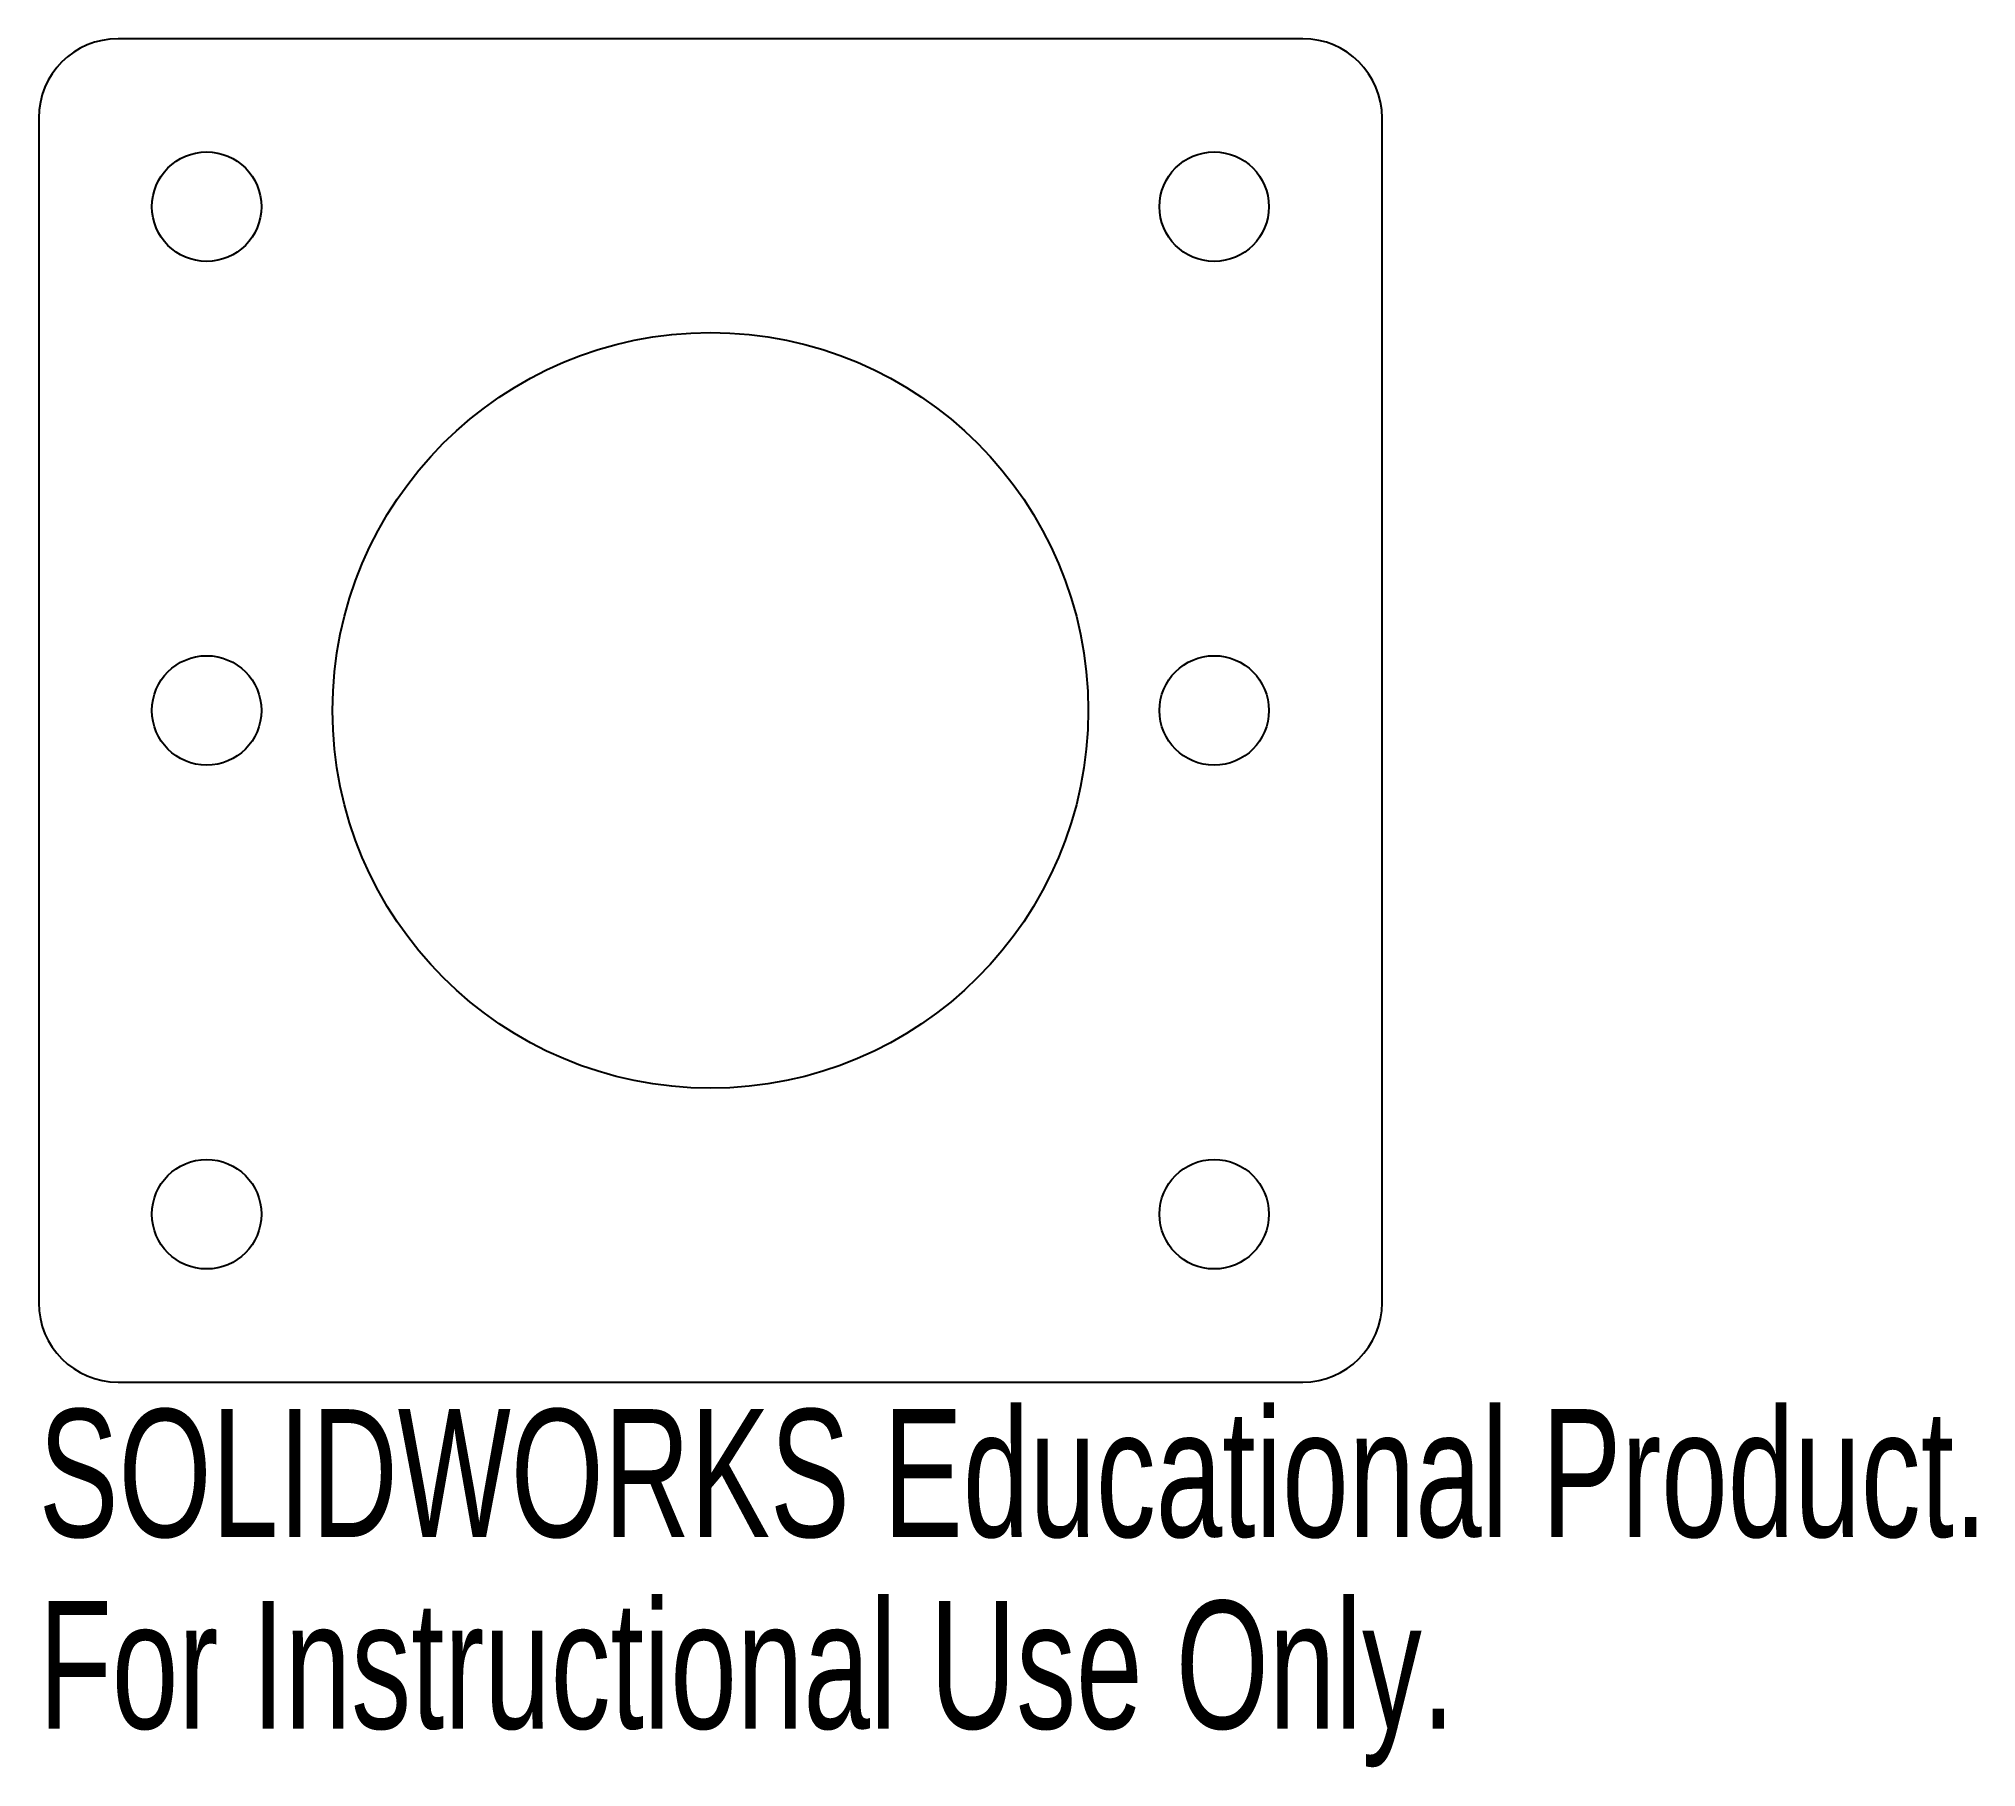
# Model space of a CAD drawing. Header units: millimetres. Extents: x -25.4 to 47.9, y -40 to 25.4.
import ezdxf

# ---------------------------------------------------------------- set-up
doc = ezdxf.new("R2010")
doc.units = ezdxf.units.MM
doc.styles.add('SLDTEXTSTYLE0', font='TXT', dxfattribs={"width": 0.7})

msp = doc.modelspace()

# ---------------------------------------------------------------- linework, layer by layer
at = {"color": 7, "linetype": 'Continuous', "lineweight": 25}
for p, q in [((22.4, 25.4), (-22.4, 25.4)), ((-25.4, 22.4), (-25.4, -22.4)), ((25.4, -22.4), (25.4, 22.4)), ((-22.4, -25.4), (22.4, -25.4))]:
    msp.add_line(p, q, dxfattribs=at)
for centre, radius in [((-19.05, 19.05), 2.07), ((19.05, 19.05), 2.07), ((0, 0), 14.287), ((-19.05, 0), 2.07), ((19.05, 0), 2.07), ((-19.05, -19.05), 2.07), ((19.05, -19.05), 2.07)]:
    msp.add_circle(centre, radius, dxfattribs=at)
for centre, start, end in [((-22.4, 22.4), 90, 180), ((22.4, 22.4), 0, 90), ((-22.4, -22.4), 180, 270), ((22.4, -22.4), 270, 0)]:
    msp.add_arc(centre, 3, start, end, dxfattribs=at)

# ---------------------------------------------------------------- texts
at = {"color": 7, "linetype": 'Continuous', "char_height": 4.83362, "attachment_point": 1, "style": 'SLDTEXTSTYLE0'}
for s, insert in [('SOLIDWORKS Educational Product.', (-25.4, -26.42)), ('For Instructional Use Only.', (-25.4, -33.67))]:
    msp.add_mtext(s, dxfattribs=dict(at, insert=insert))

doc.saveas('drawing.dxf')
